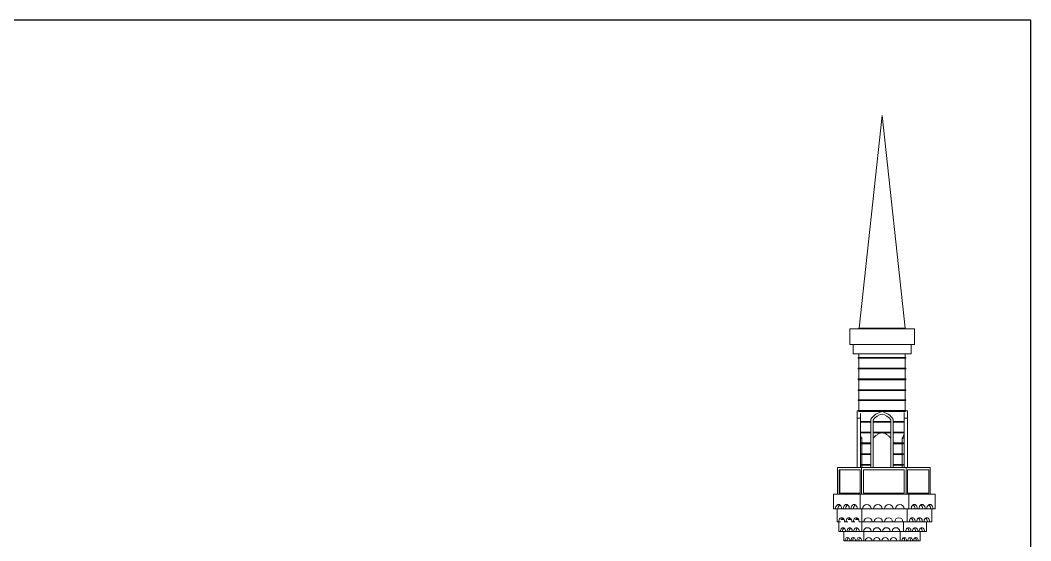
# Model space of a CAD drawing. Header units: inches. Extents: x -6210 to 141093, y -2740 to 21225.
# Drawn here: x 98058 to 99369, y 3822 to 4498 of the extents above; entities that cross this region are included whole.
import ezdxf

# ---------------------------------------------------------------- set-up
doc = ezdxf.new("R2010")
doc.units = ezdxf.units.IN
doc.header["$LTSCALE"] = 100
doc.header["$MEASUREMENT"] = 0

msp = doc.modelspace()

# ---------------------------------------------------------------- linework, layer by layer
at = {"color": 0, "linetype": 'Continuous', "lineweight": 0, "extrusion": (0, 1, 0)}
for p, q in [((99176.47127, 4374.12844), (99146.47127, 4098.12844)), ((99176.47127, 4374.12844), (99206.47127, 4098.12844)), ((99134.67971, 4097.38867), (99218.26283, 4097.38867)), ((99134.67971, 4097.38867), (99134.67971, 4077.03036)), ((99146.27012, 4098.12844), (99202.49828, 4098.12844)), ((99146.27012, 4098.12844), (99146.27012, 4097.38867)), ((99202.49828, 4098.12844), (99206.47127, 4098.12844)), ((99206.27012, 4098.12844), (99206.27012, 4097.38867)), ((99218.26283, 4097.38867), (99218.26283, 4077.03036)), ((99218.26283, 4077.03036), (99134.67971, 4077.03036)), ((99138.97127, 4077.03036), (99138.97127, 4064.76264)), ((99213.97127, 4064.76264), (99138.97127, 4064.76264)), ((99146.27012, 4064.76264), (99146.27012, 4060.12844)), ((99206.27012, 4064.76264), (99206.27012, 4060.12844)), ((99213.97127, 4077.03036), (99213.97127, 4064.76264)), ((99145.24786, 4060.12844), (99207.24786, 4060.12844)), ((99145.24786, 4060.12844), (99145.24786, 4059.12844)), ((99207.24786, 4059.12844), (99145.24786, 4059.12844)), ((99146.27012, 4059.12844), (99146.27012, 4046.12844)), ((99206.27012, 4059.12844), (99206.27012, 4046.12844)), ((99207.24786, 4060.12844), (99207.24786, 4059.12844)), ((99145.23028, 4046.12844), (99207.23028, 4046.12844)), ((99145.23028, 4046.12844), (99145.23028, 4045.12844)), ((99207.23028, 4045.12844), (99145.23028, 4045.12844)), ((99146.27012, 4045.12844), (99146.27012, 4032.12844)), ((99206.27012, 4045.12844), (99206.27012, 4032.12844)), ((99207.23028, 4046.12844), (99207.23028, 4045.12844)), ((99145.21271, 4032.12844), (99207.21271, 4032.12844)), ((99145.21271, 4032.12844), (99145.21271, 4031.12844)), ((99207.21271, 4031.12844), (99145.21271, 4031.12844)), ((99146.27012, 4031.12844), (99146.27012, 4018.12844)), ((99206.27012, 4031.12844), (99206.27012, 4018.12844)), ((99207.21271, 4032.12844), (99207.21271, 4031.12844)), ((99145.19514, 4018.12844), (99207.19514, 4018.12844)), ((99145.19514, 4018.12844), (99145.19514, 4017.12844)), ((99207.19514, 4017.12844), (99145.19514, 4017.12844)), ((99146.27012, 4017.12844), (99146.27012, 4005.12844)), ((99206.27012, 4017.12844), (99206.27012, 4005.12844)), ((99207.19514, 4018.12844), (99207.19514, 4017.12844)), ((99145.17757, 4005.12844), (99207.17757, 4005.12844)), ((99145.17757, 4005.12844), (99145.17757, 4004.12844)), ((99207.17757, 4004.12844), (99145.17757, 4004.12844)), ((99146.27012, 4004.12844), (99146.27012, 3991.12844)), ((99206.27012, 4004.12844), (99206.27012, 3991.12844)), ((99207.17757, 4005.12844), (99207.17757, 4004.12844)), ((99145.2844, 3990.76014), (99143.92551, 3990.76014)), ((99143.92551, 3981.10605), (99143.92551, 3990.76014)), ((99145.15999, 3991.12844), (99207.15999, 3991.12844)), ((99145.15999, 3991.12844), (99145.15999, 3990.76014)), ((99206.73089, 3990.12844), (99145.58909, 3990.12844)), ((99148.42551, 3987.25346), (99148.42551, 3981.10605)), ((99204.83273, 3981.10605), (99204.83273, 3988.45768)), ((99209.33273, 3990.76014), (99207.03559, 3990.76014)), ((99207.15999, 3991.12844), (99207.15999, 3990.76014)), ((99209.33273, 3990.76014), (99209.33273, 3981.10605)), ((99148.42551, 3981.10605), (99143.92551, 3981.10605)), ((99143.92551, 3917.0812), (99143.92551, 3981.10605)), ((99148.42551, 3981.10605), (99148.42551, 3917.0812)), ((99148.42551, 3977.12844), (99161.79512, 3977.12844)), ((99161.79512, 3976.12844), (99148.42551, 3976.12844)), ((99161.79512, 3980.06366), (99161.79512, 3917.0812)), ((99164.79512, 3917.0812), (99164.79512, 3979.09519)), ((99164.79512, 3977.12844), (99187.74512, 3977.12844)), ((99187.74512, 3976.12844), (99164.79512, 3976.12844)), ((99187.74512, 3979.09519), (99187.74512, 3917.0812)), ((99190.74512, 3917.0812), (99190.74512, 3980.06366)), ((99190.74512, 3977.12844), (99204.83273, 3977.12844)), ((99204.83273, 3976.12844), (99190.74512, 3976.12844)), ((99209.33273, 3981.10605), (99204.83273, 3981.10605)), ((99204.83273, 3917.0812), (99204.83273, 3981.10605)), ((99209.33273, 3981.10605), (99209.33273, 3917.0812)), ((99148.42551, 3963.12844), (99161.79512, 3963.12844)), ((99161.79512, 3962.12844), (99148.42551, 3962.12844)), ((99164.79512, 3963.12844), (99187.74512, 3963.12844)), ((99187.74512, 3962.12844), (99164.79512, 3962.12844)), ((99190.74512, 3963.12844), (99204.83273, 3963.12844)), ((99204.83273, 3962.12844), (99190.74512, 3962.12844)), ((99148.42551, 3955.11003), (99149.93749, 3955.11003)), ((99148.55209, 3949.12844), (99161.79512, 3949.12844)), ((99148.55209, 3949.12844), (99148.55209, 3948.12844)), ((99161.79512, 3948.12844), (99148.55209, 3948.12844)), ((99149.93749, 3949.12844), (99149.93749, 3955.11003)), ((99149.93749, 3935.12844), (99149.93749, 3948.12844)), ((99187.67901, 3949.12844), (99187.74512, 3949.12844)), ((99187.67901, 3949.12844), (99187.68016, 3948.12844)), ((99187.74512, 3948.12844), (99187.68016, 3948.12844)), ((99190.74512, 3949.12844), (99203.66246, 3949.12844)), ((99203.66246, 3948.12844), (99190.74512, 3948.12844)), ((99202.60274, 3955.11003), (99202.60274, 3949.12844)), ((99202.60274, 3955.11003), (99204.83273, 3955.11003)), ((99202.60274, 3948.12844), (99202.60274, 3935.12844)), ((99203.66246, 3948.12844), (99203.66246, 3949.12844)), ((99204.83273, 3949.12844), (99204.80365, 3949.12844)), ((99204.80365, 3948.12844), (99204.83273, 3948.12844)), ((99148.52646, 3935.12844), (99161.79512, 3935.12844)), ((99148.52646, 3935.12844), (99148.52646, 3934.12844)), ((99161.79512, 3934.12844), (99148.52646, 3934.12844)), ((99149.93749, 3921.12844), (99149.93749, 3934.12844)), ((99187.69514, 3935.12844), (99187.74512, 3935.12844)), ((99187.69514, 3935.12844), (99187.69629, 3934.12844)), ((99187.74512, 3934.12844), (99187.69629, 3934.12844)), ((99190.74512, 3935.12844), (99203.65294, 3935.12844)), ((99203.65294, 3934.12844), (99190.74512, 3934.12844)), ((99202.60274, 3934.12844), (99202.60274, 3921.12844)), ((99203.65294, 3934.12844), (99203.65294, 3935.12844)), ((99204.82782, 3935.12844), (99204.7813, 3935.12844)), ((99204.7813, 3934.12844), (99204.82775, 3934.12844)), ((99204.82775, 3934.12844), (99204.82782, 3935.12844)), ((99204.83273, 3934.12844), (99204.82775, 3934.12844)), ((99204.82782, 3935.12844), (99204.83273, 3935.12844)), ((99148.50085, 3921.12844), (99161.79512, 3921.12844)), ((99148.50085, 3921.12844), (99148.50085, 3920.12844)), ((99187.71127, 3921.12844), (99187.74512, 3921.12844)), ((99187.71127, 3921.12844), (99187.71243, 3920.12844)), ((99190.74512, 3921.12844), (99203.64341, 3921.12844)), ((99203.64341, 3920.12844), (99203.64341, 3921.12844)), ((99204.80453, 3921.12844), (99204.75895, 3921.12844)), ((99204.80446, 3920.12844), (99204.80453, 3921.12844)), ((99204.80453, 3921.12844), (99204.83273, 3921.12844)), ((99118.62791, 3917.0812), (99149.65735, 3917.0812)), ((99118.62791, 3882.641), (99118.62791, 3917.0812)), ((99120.57752, 3914.0812), (99120.57752, 3884.0812)), ((99147.97609, 3914.0812), (99120.57752, 3914.0812)), ((99121.63818, 3884.0812), (99121.63818, 3914.0812)), ((99147.97609, 3884.0812), (99147.97609, 3914.0812)), ((99161.79512, 3920.12844), (99148.50085, 3920.12844)), ((99149.65735, 3917.0812), (99207.59847, 3917.0812)), ((99149.65735, 3882.641), (99149.65735, 3917.0812)), ((99149.93749, 3917.0812), (99149.93749, 3920.12844)), ((99204.85583, 3914.0812), (99152.39999, 3914.0812)), ((99152.39999, 3914.0812), (99152.39999, 3884.0812)), ((99187.74512, 3920.12844), (99187.71243, 3920.12844)), ((99203.64341, 3920.12844), (99190.74512, 3920.12844)), ((99202.60274, 3920.12844), (99202.60274, 3917.0812)), ((99204.75895, 3920.12844), (99204.80446, 3920.12844)), ((99204.83273, 3920.12844), (99204.80446, 3920.12844)), ((99204.85583, 3884.0812), (99204.85583, 3914.0812)), ((99207.59847, 3917.0812), (99238.62791, 3917.0812)), ((99207.59847, 3882.641), (99207.59847, 3917.0812)), ((99236.94666, 3914.0812), (99209.54808, 3914.0812)), ((99209.54808, 3914.0812), (99209.54808, 3884.0812)), ((99236.94666, 3884.0812), (99236.94666, 3914.0812)), ((99238.62791, 3882.641), (99238.62791, 3917.0812)), ((99113.43034, 3882.641), (99147.9745, 3882.641)), ((99113.43034, 3863.641), (99113.43034, 3882.641)), ((99120.57752, 3884.0812), (99147.97609, 3884.0812)), ((99147.9745, 3863.641), (99147.9745, 3882.641)), ((99147.9745, 3882.641), (99210.88619, 3882.641)), ((99152.39999, 3884.0812), (99204.85583, 3884.0812)), ((99209.54808, 3884.0812), (99236.94666, 3884.0812)), ((99210.88619, 3882.641), (99245.43034, 3882.641)), ((99210.88619, 3863.641), (99210.88619, 3882.641)), ((99245.43034, 3863.641), (99245.43034, 3882.641)), ((99115.92696, 3863.641), (99113.43034, 3863.641)), ((99115.92696, 3863.641), (99118.82356, 3863.641)), ((99117.93034, 3846.86935), (99117.93034, 3863.641)), ((99118.82356, 3863.641), (99123.90737, 3863.641)), ((99126.02869, 3863.641), (99123.90737, 3863.641)), ((99126.02869, 3863.641), (99128.9253, 3863.641)), ((99128.9253, 3863.641), (99134.00911, 3863.641)), ((99136.13043, 3863.641), (99134.00911, 3863.641)), ((99136.13043, 3863.641), (99139.02704, 3863.641)), ((99139.02704, 3863.641), (99144.11085, 3863.641)), ((99147.9745, 3863.641), (99144.11085, 3863.641)), ((99150.9745, 3863.641), (99147.9745, 3863.641)), ((99150.11714, 3846.86935), (99150.11714, 3863.641)), ((99150.9745, 3863.641), (99162.26051, 3863.641)), ((99165.26051, 3863.641), (99162.26051, 3863.641)), ((99165.26051, 3863.641), (99176.54653, 3863.641)), ((99179.54653, 3863.641), (99176.54653, 3863.641)), ((99179.54653, 3863.641), (99190.83254, 3863.641)), ((99193.83254, 3863.641), (99190.83254, 3863.641)), ((99193.83254, 3863.641), (99205.11856, 3863.641)), ((99210.88619, 3863.641), (99205.11856, 3863.641)), ((99208.73561, 3846.86935), (99208.73561, 3863.641)), ((99214.21984, 3863.641), (99210.88619, 3863.641)), ((99214.21984, 3863.641), (99219.29967, 3863.641)), ((99219.29967, 3863.641), (99222.20025, 3863.641)), ((99224.32157, 3863.641), (99222.20025, 3863.641)), ((99224.32157, 3863.641), (99229.40141, 3863.641)), ((99229.40141, 3863.641), (99232.30199, 3863.641)), ((99234.42331, 3863.641), (99232.30199, 3863.641)), ((99234.42331, 3863.641), (99239.50315, 3863.641)), ((99239.50315, 3863.641), (99242.40373, 3863.641)), ((99240.9224, 3846.86935), (99240.9224, 3863.641)), ((99245.43034, 3863.641), (99242.40373, 3863.641)), ((99120.25658, 3846.86935), (99117.93034, 3846.86935)), ((99120.0692, 3834.3239), (99120.0692, 3846.86935)), ((99120.25658, 3846.86935), (99122.39941, 3846.86935)), ((99123.06398, 3849.86935), (99127.02782, 3849.86935)), ((99129.66896, 3846.86935), (99127.6924, 3846.86935)), ((99129.66896, 3846.86935), (99131.81178, 3846.86935)), ((99132.47636, 3849.86935), (99136.4402, 3849.86935)), ((99139.08133, 3846.86935), (99137.10477, 3846.86935)), ((99139.08133, 3846.86935), (99141.22416, 3846.86935)), ((99141.88873, 3849.86935), (99145.85257, 3849.86935)), ((99150.11714, 3846.86935), (99146.51715, 3846.86935)), ((99149.90279, 3834.3239), (99149.90279, 3846.86935)), ((99152.91241, 3846.86935), (99150.11714, 3846.86935)), ((99152.91241, 3846.86935), (99163.42825, 3846.86935)), ((99166.22352, 3846.86935), (99163.42825, 3846.86935)), ((99166.22352, 3846.86935), (99176.73936, 3846.86935)), ((99179.53463, 3846.86935), (99176.73936, 3846.86935)), ((99179.53463, 3846.86935), (99190.05046, 3846.86935)), ((99192.84574, 3846.86935), (99190.05046, 3846.86935)), ((99192.84574, 3846.86935), (99203.36157, 3846.86935)), ((99208.73561, 3846.86935), (99203.36157, 3846.86935)), ((99204.23561, 3834.3239), (99204.23561, 3846.86935)), ((99211.84176, 3846.86935), (99208.73561, 3846.86935)), ((99211.84176, 3846.86935), (99216.31274, 3846.86935)), ((99216.31274, 3846.86935), (99219.27758, 3846.86935)), ((99221.25414, 3846.86935), (99219.27758, 3846.86935)), ((99221.25414, 3846.86935), (99225.72512, 3846.86935)), ((99225.72512, 3846.86935), (99228.68996, 3846.86935)), ((99230.66651, 3846.86935), (99228.68996, 3846.86935)), ((99230.66651, 3846.86935), (99235.1375, 3846.86935)), ((99234.0692, 3834.3239), (99234.0692, 3846.86935)), ((99235.1375, 3846.86935), (99238.10233, 3846.86935)), ((99240.9224, 3846.86935), (99238.10233, 3846.86935)), ((99122.22536, 3834.3239), (99120.0692, 3834.3239)), ((99122.22536, 3834.3239), (99124.97344, 3834.3239)), ((99124.97344, 3834.3239), (99129.11754, 3834.3239)), ((99126.58558, 3822.23663), (99126.58558, 3834.3239)), ((99130.94959, 3834.3239), (99129.11754, 3834.3239)), ((99130.94959, 3834.3239), (99133.69766, 3834.3239)), ((99133.69766, 3834.3239), (99137.84177, 3834.3239)), ((99139.67382, 3834.3239), (99137.84177, 3834.3239)), ((99139.67382, 3834.3239), (99142.42189, 3834.3239)), ((99142.42189, 3834.3239), (99146.566, 3834.3239)), ((99149.90279, 3834.3239), (99146.566, 3834.3239)), ((99152.4937, 3834.3239), (99149.90279, 3834.3239)), ((99152.4937, 3834.3239), (99162.24071, 3834.3239)), ((99152.4937, 3822.23663), (99152.4937, 3834.3239)), ((99164.83162, 3834.3239), (99162.24071, 3834.3239)), ((99164.83162, 3834.3239), (99174.57863, 3834.3239)), ((99177.16954, 3834.3239), (99174.57863, 3834.3239)), ((99177.16954, 3834.3239), (99186.91655, 3834.3239)), ((99189.50746, 3834.3239), (99186.91655, 3834.3239)), ((99189.50746, 3834.3239), (99199.25447, 3834.3239)), ((99204.23561, 3834.3239), (99199.25447, 3834.3239)), ((99199.67746, 3822.23663), (99199.67746, 3834.3239)), ((99207.11467, 3834.3239), (99204.23561, 3834.3239)), ((99207.11467, 3834.3239), (99211.25877, 3834.3239)), ((99211.25877, 3834.3239), (99214.00685, 3834.3239)), ((99215.8389, 3834.3239), (99214.00685, 3834.3239)), ((99215.8389, 3834.3239), (99219.983, 3834.3239)), ((99219.983, 3834.3239), (99222.73108, 3834.3239)), ((99224.56313, 3834.3239), (99222.73108, 3834.3239)), ((99224.56313, 3834.3239), (99228.70723, 3834.3239)), ((99225.58558, 3822.23663), (99225.58558, 3834.3239)), ((99228.70723, 3834.3239), (99231.4553, 3834.3239)), ((99234.0692, 3834.3239), (99231.4553, 3834.3239)), ((99128.45804, 3822.23663), (99126.58558, 3822.23663)), ((99128.45804, 3822.23663), (99130.84452, 3822.23663)), ((99130.84452, 3822.23663), (99134.44335, 3822.23663)), ((99136.03434, 3822.23663), (99134.44335, 3822.23663)), ((99136.03434, 3822.23663), (99138.42083, 3822.23663)), ((99138.42083, 3822.23663), (99142.01965, 3822.23663)), ((99143.61064, 3822.23663), (99142.01965, 3822.23663)), ((99143.61064, 3822.23663), (99145.99713, 3822.23663)), ((99145.99713, 3822.23663), (99149.59596, 3822.23663)), ((99146.27012, 3822.23663), (99146.27012, 3822.12844)), ((99152.4937, 3822.23663), (99149.59596, 3822.23663)), ((99154.7437, 3822.23663), (99152.4937, 3822.23663)), ((99154.7437, 3822.23663), (99163.20821, 3822.23663)), ((99165.45821, 3822.23663), (99163.20821, 3822.23663)), ((99165.45821, 3822.23663), (99173.92272, 3822.23663)), ((99176.17272, 3822.23663), (99173.92272, 3822.23663)), ((99176.17272, 3822.23663), (99184.63723, 3822.23663)), ((99186.88723, 3822.23663), (99184.63723, 3822.23663)), ((99186.88723, 3822.23663), (99195.35174, 3822.23663)), ((99199.67746, 3822.23663), (99195.35174, 3822.23663)), ((99202.1777, 3822.23663), (99199.67746, 3822.23663)), ((99202.1777, 3822.23663), (99205.77653, 3822.23663)), ((99205.77653, 3822.23663), (99208.16301, 3822.23663)), ((99206.27012, 3822.23663), (99206.27012, 3822.12844)), ((99209.754, 3822.23663), (99208.16301, 3822.23663)), ((99209.754, 3822.23663), (99213.35283, 3822.23663)), ((99213.35283, 3822.23663), (99215.73932, 3822.23663)), ((99217.33031, 3822.23663), (99215.73932, 3822.23663)), ((99217.33031, 3822.23663), (99220.92913, 3822.23663)), ((99220.92913, 3822.23663), (99223.31562, 3822.23663)), ((99225.58558, 3822.23663), (99223.31562, 3822.23663))]:
    msp.add_line(p, q, dxfattribs=at)
msp.add_lwpolyline([(97239.83562, 2900.48429), (99369.30523, 2900.48429), (99369.30523, 4497.58649), (97239.83562, 4497.58649)], close=True)
at = {"color": 0, "linetype": 'Continuous', "lineweight": 0}
for centre, radius, start, end in [((99181.13934, 3966.73832), 23.48965, 101.96372181, 145.43884482), ((99181.13934, 3966.73832), 20.48965, 103.74747558, 142.9093109), ((99171.40089, 3966.73832), 23.48965, 34.56115518, 78.03627819), ((99171.40089, 3966.73832), 20.48965, 37.0906891, 76.25252442), ((99156.61751, 3863.641), 5.64301, 0, 180), ((99170.90352, 3863.641), 5.64301, 0, 180), ((99185.18954, 3863.641), 5.64301, 0, 180), ((99199.47555, 3863.641), 5.64301, 0, 180), ((99158.17033, 3846.86935), 5.25792, 0, 180), ((99171.48144, 3846.86935), 5.25792, 0, 180), ((99184.79255, 3846.86935), 5.25792, 0, 180), ((99198.10366, 3846.86935), 5.25792, 0, 180), ((99157.3672, 3834.3239), 4.87351, 0, 180), ((99169.70512, 3834.3239), 4.87351, 0, 180), ((99182.04305, 3834.3239), 4.87351, 0, 180), ((99194.38097, 3834.3239), 4.87351, 0, 180), ((99158.97595, 3822.23663), 4.23226, 0, 180), ((99169.69046, 3822.23663), 4.23226, 0, 180), ((99180.40497, 3822.23663), 4.23226, 0, 180), ((99191.11948, 3822.23663), 4.23226, 0, 180)]:
    msp.add_arc(centre, radius, start, end, dxfattribs=at)
for centre, major_axis, start_param, end_param in [((99119.91716, 3863.641), (0, 5.64301), 4.7123889804, 7.853981634), ((99123.09914, 3863.641), (0, -5.64301), 3.5517172281, 4.7123889804), ((99130.0189, 3863.641), (0, 5.64301), 4.7123889804, 7.853981634), ((99133.20088, 3863.641), (0, -5.64301), 3.5517172281, 4.7123889804), ((99140.12064, 3863.641), (0, 5.64301), 4.7123889804, 7.853981634), ((99143.30262, 3863.641), (0, -5.64301), 3.5517172281, 4.7123889804), ((99218.21005, 3863.641), (0, -5.64301), 1.5707963268, 4.7123889804), ((99215.02807, 3863.641), (0, -5.64301), 1.5707963268, 2.7314680791), ((99228.31178, 3863.641), (0, -5.64301), 1.5707963268, 4.7123889804), ((99225.1298, 3863.641), (0, -5.64301), 1.5707963268, 2.7314680791), ((99238.41352, 3863.641), (0, -5.64301), 1.5707963268, 4.7123889804), ((99235.23154, 3863.641), (0, -5.64301), 1.5707963268, 2.7314680791), ((99123.97449, 3846.86935), (0, 5.25792), 4.7123889804, 7.853981634), ((99126.93933, 3846.86935), (0, -5.25792), 3.5517172281, 4.1051915049), ((99133.38687, 3846.86935), (0, 5.25792), 4.7123889804, 7.853981634), ((99136.3517, 3846.86935), (0, -5.25792), 3.5517172281, 4.1051915049), ((99142.79924, 3846.86935), (0, 5.25792), 4.7123889804, 7.853981634), ((99145.76408, 3846.86935), (0, -5.25792), 3.5517172281, 4.1051915049), ((99215.55967, 3846.86935), (0, -5.25792), 1.5707963268, 4.7123889804), ((99212.59484, 3846.86935), (0, -5.25792), 1.5707963268, 2.7314680791), ((99224.97205, 3846.86935), (0, -5.25792), 1.5707963268, 4.7123889804), ((99222.00721, 3846.86935), (0, -5.25792), 1.5707963268, 2.7314680791), ((99234.38442, 3846.86935), (0, -5.25792), 1.5707963268, 4.7123889804), ((99231.41959, 3846.86935), (0, -5.25792), 1.5707963268, 2.7314680791), ((99125.67145, 3834.3239), (0, 4.87351), 4.7123889804, 7.853981634), ((99128.41953, 3834.3239), (0, -4.87351), 3.5517172281, 4.7123889804), ((99134.39568, 3834.3239), (0, 4.87351), 4.7123889804, 7.853981634), ((99137.14375, 3834.3239), (0, -4.87351), 3.5517172281, 4.7123889804), ((99143.11991, 3834.3239), (0, 4.87351), 4.7123889804, 7.853981634), ((99145.86798, 3834.3239), (0, -4.87351), 3.5517172281, 4.7123889804), ((99210.56076, 3834.3239), (0, -4.87351), 1.5707963268, 4.7123889804), ((99207.81268, 3834.3239), (0, -4.87351), 1.5707963268, 2.7314680791), ((99219.28499, 3834.3239), (0, -4.87351), 1.5707963268, 4.7123889804), ((99216.53691, 3834.3239), (0, -4.87351), 1.5707963268, 2.7314680791), ((99228.00921, 3834.3239), (0, -4.87351), 1.5707963268, 4.7123889804), ((99225.26114, 3834.3239), (0, -4.87351), 1.5707963268, 2.7314680791), ((99131.45069, 3822.23663), (0, 4.23226), 4.7123889804, 7.853981634), ((99133.83718, 3822.23663), (0, -4.23226), 3.5517172281, 4.7123889804), ((99139.027, 3822.23663), (0, 4.23226), 4.7123889804, 7.853981634), ((99141.41348, 3822.23663), (0, -4.23226), 3.5517172281, 4.7123889804), ((99146.6033, 3822.23663), (0, 4.23226), 4.7123889804, 7.853981634), ((99148.98979, 3822.23663), (0, -4.23226), 3.5517172281, 4.7123889804), ((99205.17036, 3822.23663), (0, -4.23226), 1.5707963268, 4.7123889804), ((99202.78387, 3822.23663), (0, -4.23226), 1.5707963268, 2.7314680791), ((99212.74666, 3822.23663), (0, -4.23226), 1.5707963268, 4.7123889804), ((99210.36017, 3822.23663), (0, -4.23226), 1.5707963268, 2.7314680791), ((99220.32296, 3822.23663), (0, -4.23226), 1.5707963268, 4.7123889804), ((99217.93648, 3822.23663), (0, -4.23226), 1.5707963268, 2.7314680791)]:
    msp.add_ellipse(centre, major_axis=major_axis, ratio=0.7071067812, start_param=start_param, end_param=end_param, dxfattribs=at)
for points, knots in [([(99174.47416, 3962.12841), (99174.09622, 3961.99839), (99173.72191, 3961.85728), (99172.72629, 3961.44821), (99172.11324, 3961.15993), (99170.92398, 3960.52747), (99170.34777, 3960.18329), (99168.688, 3959.0797), (99167.67397, 3958.24794), (99166.07716, 3956.67875), (99165.40971, 3955.92294), (99164.79512, 3955.11003)], [106.5256507096, 106.5256507096, 106.5256507096, 106.5256507096, 107.6685568751, 107.6685568751, 109.605593492, 109.605593492, 111.5426301089, 111.5426301089, 115.4167033428, 115.4167033428, 118.4464330619, 118.4464330619, 118.4464330619, 118.4464330619]), ([(99187.74512, 3955.11003), (99187.16713, 3955.87453), (99186.54292, 3956.58788), (99184.99054, 3958.14026), (99183.97144, 3958.9893), (99182.30068, 3960.11611), (99181.72025, 3960.46757), (99180.52153, 3961.11354), (99179.90325, 3961.40803), (99178.8748, 3961.83591), (99178.47253, 3961.98858), (99178.06607, 3962.12842)], [78.598817997, 78.598817997, 78.598817997, 78.598817997, 81.4504061665, 81.4504061665, 85.3710926641, 85.3710926641, 87.3314359128, 87.3314359128, 89.2917791616, 89.2917791616, 90.5222692539, 90.5222692539, 90.5222692539, 90.5222692539]), ([(99204.83271, 3959.94615), (99204.80132, 3959.88279), (99204.7696, 3959.81871), (99204.37211, 3959.01452), (99203.96687, 3958.18229), (99203.25389, 3956.63334), (99202.92836, 3955.89908), (99202.60274, 3955.11003)], [108.9635677937, 108.9635677937, 108.9635677937, 108.9635677937, 109.3084152792, 109.3084152792, 113.2433381869, 113.2433381869, 116.246482862, 116.246482862, 116.246482862, 116.246482862]), ([(99149.93749, 3955.11003), (99149.61187, 3955.89908), (99149.28635, 3956.63334), (99148.79256, 3957.7061), (99148.6072, 3958.0987), (99148.42556, 3958.47712)], [13.0860060886, 13.0860060886, 13.0860060886, 13.0860060886, 16.0891507638, 16.0891507638, 17.8911219559, 17.8911219559, 17.8911219559, 17.8911219559])]:
    msp.add_open_spline(points, degree=3, knots=knots, dxfattribs=at)

doc.saveas('drawing.dxf')
